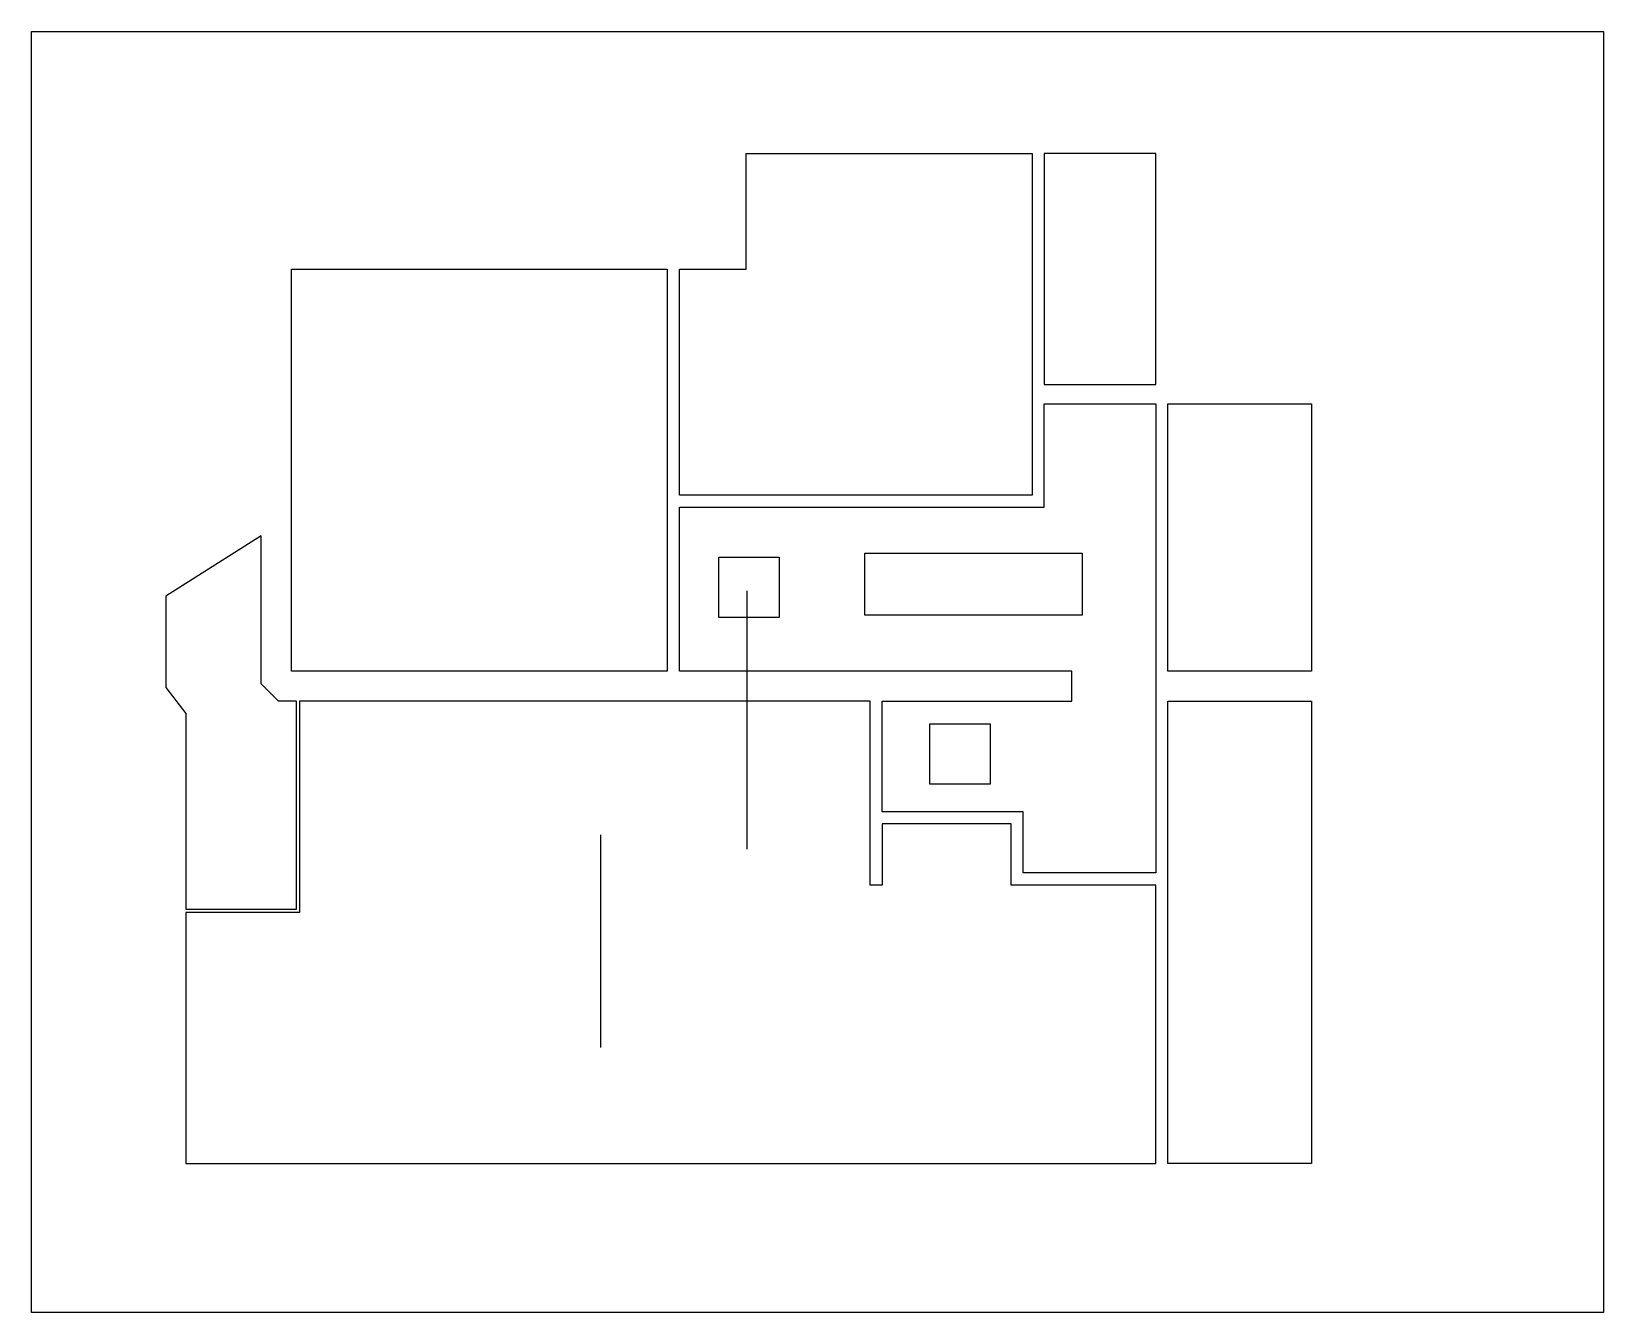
# Model space of a CAD drawing. Header units: metres. Extents: x 2574434 to 2590077, y 5171842 to 5184591.
import ezdxf

# ---------------------------------------------------------------- set-up
doc = ezdxf.new("R2010")
doc.units = ezdxf.units.M
doc.layers.add('AREE LEONARDO', color=5, linetype='Continuous')

msp = doc.modelspace()

# ---------------------------------------------------------------- linework, layer by layer
at = {"layer": 'AREE LEONARDO', "color": 7}
for p, q in [((2581554, 5179024), (2581554, 5176454)), ((2580100, 5174479), (2580100, 5176596))]:
    msp.add_line(p, q, dxfattribs=at)
at = {"layer": 'AREE LEONARDO', "color": 4}
msp.add_lwpolyline([(2574434, 5184591), (2590077, 5184591), (2590077, 5171842), (2574434, 5171842)], close=True, dxfattribs=at)
at = {"layer": 'AREE LEONARDO', "color": 5}
for points in [[(2580881, 5182226), (2581547, 5182226), (2581547, 5183376), (2584391, 5183376), (2584391, 5179976), (2580881, 5179976)], [(2577021, 5182226), (2580761, 5182226), (2580761, 5178226), (2577021, 5178226)], [(2580881, 5178226), (2580881, 5179856), (2584511, 5179856), (2584511, 5180886), (2585621, 5180886), (2585621, 5176217), (2584301, 5176217), (2584301, 5176826), (2582899, 5176826), (2582899, 5177926), (2584785, 5177926), (2584785, 5178226)], [(2576721, 5179572), (2575771, 5178971), (2575771, 5178061), (2575971, 5177803), (2575971, 5175855), (2577071, 5175855), (2577071, 5177926), (2576894, 5177926), (2576721, 5178099)], [(2577101, 5177926), (2577101, 5175825), (2575971, 5175825), (2575971, 5173326), (2585621, 5173326), (2585621, 5176097), (2584181, 5176097), (2584181, 5176706), (2582899, 5176706), (2582899, 5176097), (2582779, 5176097), (2582779, 5177926)]]:
    msp.add_lwpolyline(points, close=True, dxfattribs=at)
at = {"layer": 'AREE LEONARDO', "color": 6}
msp.add_lwpolyline([(2584511, 5181079), (2585621, 5181079), (2585621, 5183376), (2584511, 5183376)], close=True, dxfattribs=at)
at = {"layer": 'AREE LEONARDO', "color": 3}
for points in [[(2585741, 5180886), (2587171, 5180886), (2587171, 5178226), (2585741, 5178226)], [(2585741, 5177926), (2587171, 5177926), (2587171, 5173326), (2585741, 5173326)]]:
    msp.add_lwpolyline(points, close=True, dxfattribs=at)
at = {"layer": 'AREE LEONARDO', "color": 2}
msp.add_lwpolyline([(2582726, 5179399), (2584890, 5179399), (2584890, 5178781), (2582726, 5178781)], close=True, dxfattribs=at)
at = {"layer": 'AREE LEONARDO', "color": 1}
for points in [[(2581275, 5179358), (2581875, 5179358), (2581875, 5178758), (2581275, 5178758)], [(2583373, 5177701), (2583973, 5177701), (2583973, 5177101), (2583373, 5177101)]]:
    msp.add_lwpolyline(points, close=True, dxfattribs=at)

doc.saveas('drawing.dxf')
